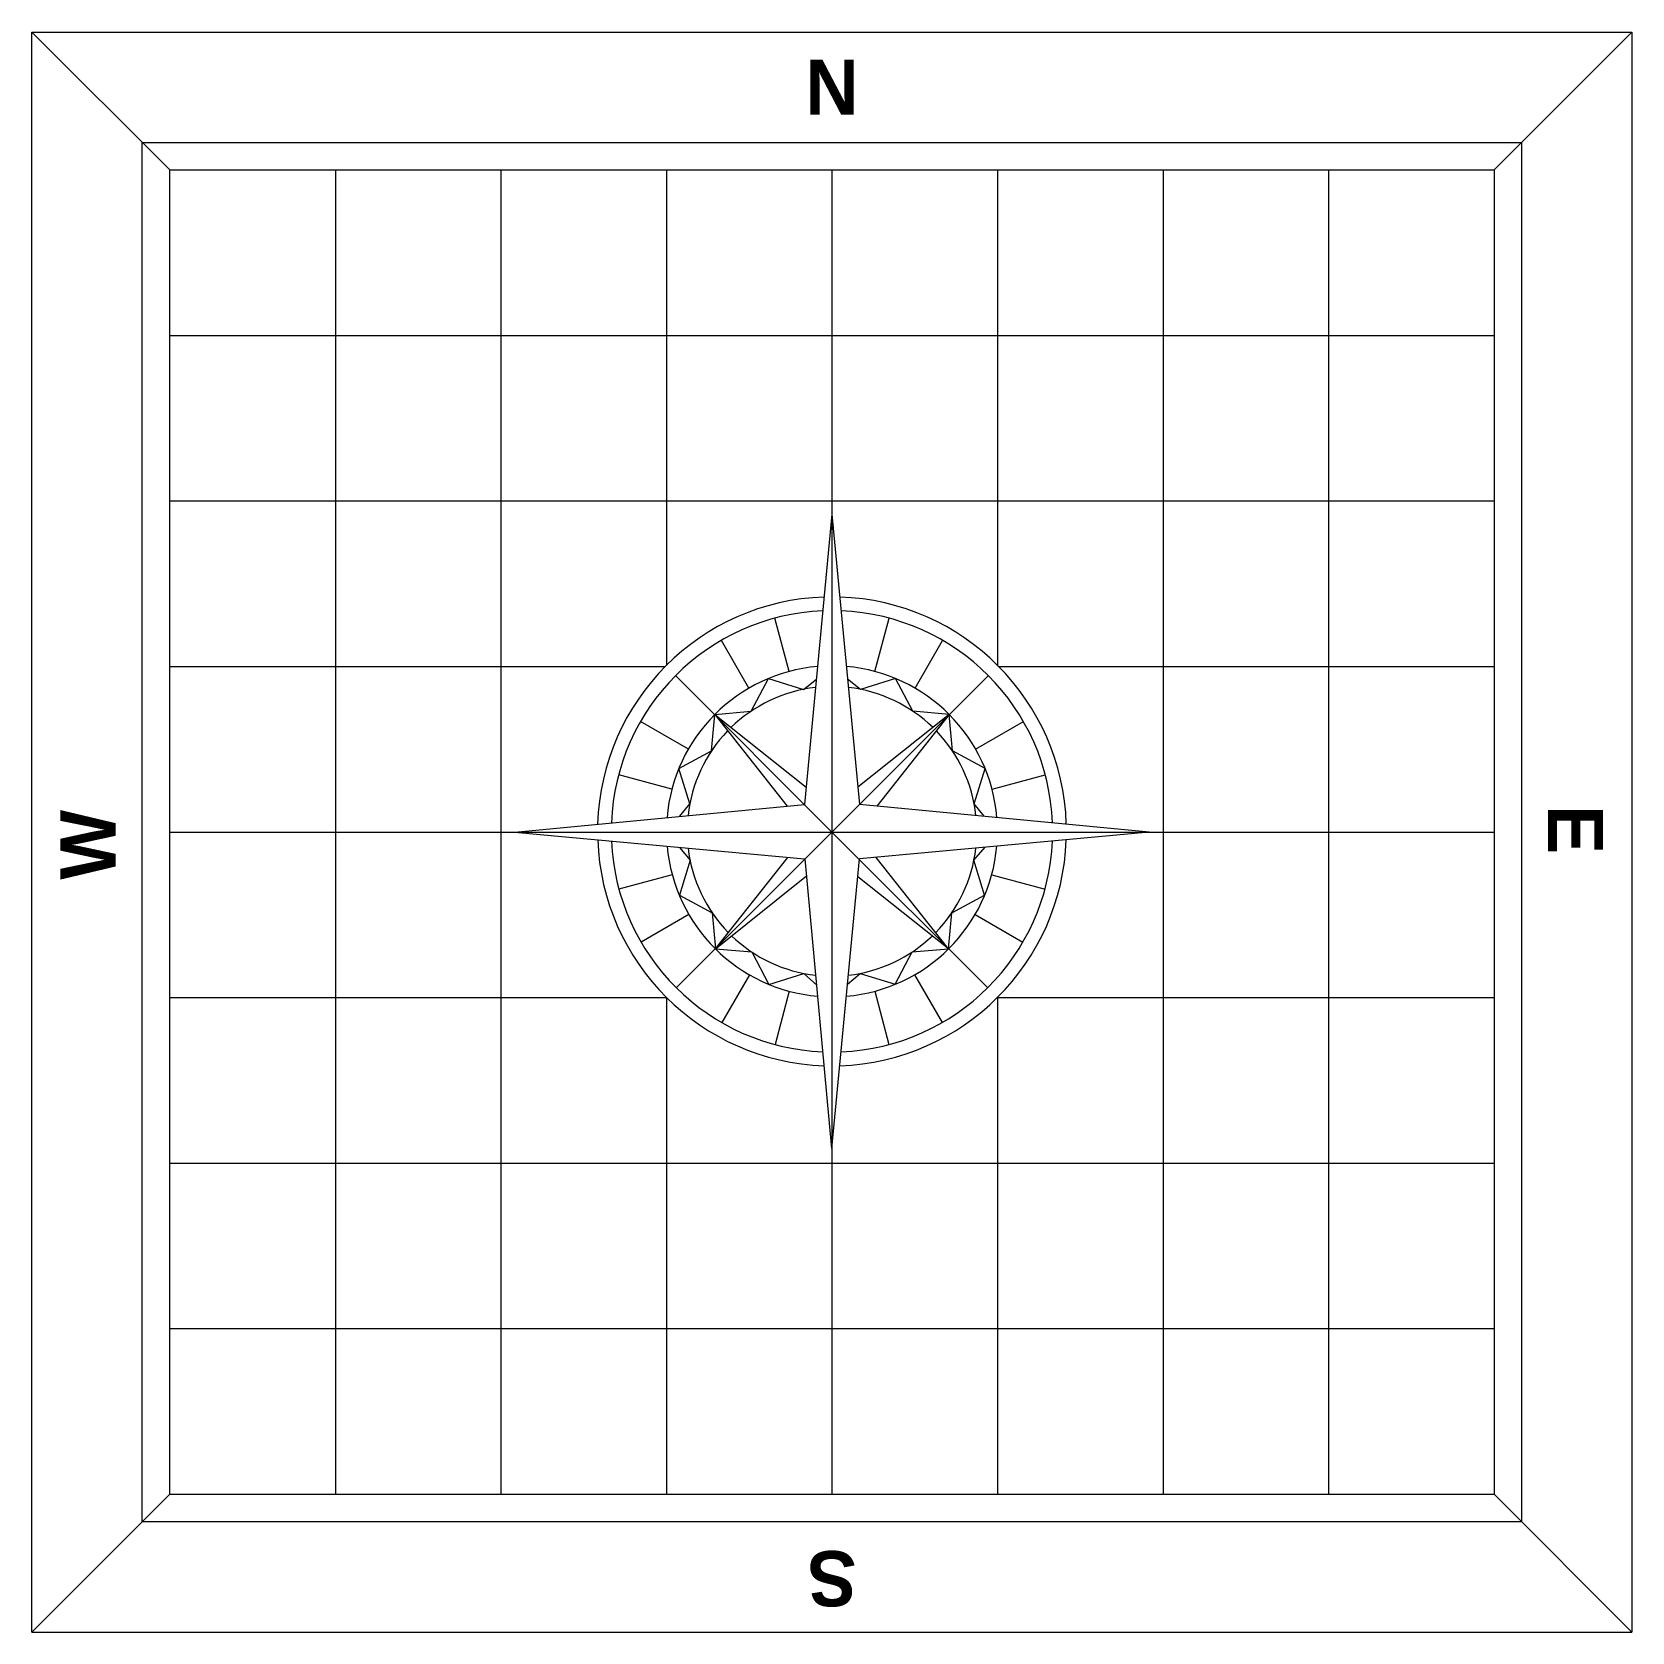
# Model space of a CAD drawing. Header units: inches. Extents: x 112 to 480, y 42 to 410.
import ezdxf

# ---------------------------------------------------------------- set-up
doc = ezdxf.new("R2010")
doc.units = ezdxf.units.IN
doc.header["$MEASUREMENT"] = 0
doc.styles.get("Standard").update_dxf_attribs({"font": 'arial.ttf'})

msp = doc.modelspace()

# ---------------------------------------------------------------- linework, layer by layer
at = {"lineweight": 0}
for p, q in [((112.04, 410.47), (480.34, 410.47)), ((112.04, 42.17), (112.04, 410.47)), ((143.79, 378.72), (112.04, 410.47)), ((448.59, 378.72), (480.34, 410.47)), ((480.34, 410.47), (480.34, 42.17)), ((137.44, 385.07), (454.94, 385.07)), ((137.44, 67.57), (137.44, 385.07)), ((454.94, 385.07), (454.94, 67.57)), ((143.79, 73.92), (143.79, 378.72)), ((143.79, 378.72), (448.59, 378.72)), ((181.89, 378.72), (181.89, 73.92)), ((219.99, 378.72), (219.99, 73.92)), ((258.09, 378.72), (258.09, 264.7)), ((296.19, 378.72), (296.19, 73.92)), ((334.29, 378.72), (334.29, 264.7)), ((372.39, 378.72), (372.39, 73.92)), ((410.49, 378.72), (410.49, 73.92)), ((448.59, 378.72), (448.59, 73.92)), ((143.79, 340.62), (448.59, 340.62)), ((143.79, 302.52), (448.59, 302.52)), ((296.19, 299.49), (289.84, 232.67)), ((296.19, 299.49), (296.19, 153.44)), ((296.19, 299.49), (302.54, 232.67)), ((286.3, 263.26), (283.01, 275.53)), ((306.09, 263.26), (309.38, 275.53)), ((277.08, 259.43), (270.73, 270.43)), ((315.31, 259.43), (321.66, 270.43)), ((143.79, 264.42), (257.82, 264.42)), ((296.19, 226.32), (260.2, 262.32)), ((277.61, 254.13), (281.57, 261.64)), ((281.57, 261.64), (289.66, 259.15)), ((289.66, 259.15), (292.59, 261.51)), ((292.84, 264.42), (292.86, 264.42)), ((296.19, 226.32), (332.19, 262.32)), ((299.53, 264.42), (299.55, 264.42)), ((302.72, 259.15), (299.8, 261.51)), ((310.82, 261.64), (302.72, 259.15)), ((314.78, 254.13), (310.82, 261.64)), ((334.57, 264.42), (448.59, 264.42)), ((269.19, 253.33), (277.61, 254.13)), ((323.2, 253.33), (314.78, 254.13)), ((263.14, 245.41), (252.14, 251.76)), ((268.48, 244.98), (269.19, 253.33)), ((269.19, 253.33), (285.85, 232.29)), ((269.19, 253.33), (290.22, 236.66)), ((269.19, 253.33), (269.19, 253.33)), ((323.2, 253.33), (302.17, 236.66)), ((323.2, 253.33), (306.54, 232.29)), ((323.91, 244.98), (323.2, 253.33)), ((329.25, 245.41), (340.25, 251.76)), ((260.95, 240.92), (268.48, 244.98)), ((331.45, 240.92), (323.91, 244.98)), ((259.36, 236.19), (247.09, 239.48)), ((263.48, 232.83), (260.95, 240.92)), ((328.91, 232.83), (331.45, 240.92)), ((333.03, 236.19), (345.3, 239.48)), ((223.17, 226.32), (289.84, 232.67)), ((261.15, 229.94), (263.48, 232.83)), ((369.22, 226.32), (302.54, 232.67)), ((331.24, 229.94), (328.91, 232.83)), ((143.79, 226.32), (448.59, 226.32)), ((223.17, 226.32), (369.22, 226.32)), ((223.17, 226.32), (289.84, 220.12)), ((296.19, 226.32), (260.35, 190.47)), ((296.19, 226.32), (332.04, 190.47)), ((369.22, 226.32), (302.54, 220.12)), ((261.08, 222.79), (263.54, 219.82)), ((328.85, 219.82), (331.47, 222.81)), ((263.54, 219.82), (261.06, 211.77)), ((269.34, 199.46), (286.06, 220.47)), ((296.19, 153.44), (289.99, 220.12)), ((296.19, 153.44), (302.54, 220.12)), ((323.05, 199.46), (306.33, 220.47)), ((331.33, 211.77), (328.85, 219.82)), ((259.43, 216.47), (247.16, 213.18)), ((269.34, 199.46), (290.36, 216.21)), ((323.05, 199.46), (302.15, 216)), ((332.96, 216.47), (345.23, 213.18)), ((261.06, 211.77), (268.62, 207.75)), ((323.77, 207.75), (331.33, 211.77)), ((263.26, 207.31), (252.26, 200.96)), ((268.62, 207.75), (269.34, 199.46)), ((323.05, 199.46), (323.77, 207.75)), ((329.13, 207.31), (340.12, 200.96)), ((269.34, 199.46), (277.75, 198.71)), ((314.64, 198.71), (323.05, 199.46)), ((277.75, 198.71), (281.67, 191.25)), ((310.72, 191.26), (314.64, 198.71)), ((277.21, 193.44), (270.86, 182.44)), ((281.67, 191.25), (289.72, 193.77)), ((289.72, 193.77), (292.7, 191.04)), ((299.8, 191.26), (302.67, 193.78)), ((302.67, 193.78), (310.72, 191.26)), ((315.18, 193.44), (321.53, 182.44)), ((143.79, 188.22), (258.11, 188.22)), ((258.09, 188.24), (258.09, 73.92)), ((286.37, 189.66), (283.08, 177.39)), ((306.02, 189.66), (309.31, 177.39)), ((334.28, 188.22), (448.59, 188.22)), ((334.29, 188.24), (334.29, 73.92)), ((143.79, 150.12), (448.59, 150.12)), ((143.79, 112.02), (448.59, 112.02)), ((143.79, 73.92), (112.04, 42.17)), ((143.79, 73.92), (448.59, 73.92)), ((448.59, 73.92), (480.34, 42.17)), ((137.44, 67.57), (454.94, 67.57)), ((112.04, 42.17), (480.34, 42.17))]:
    msp.add_line(p, q, dxfattribs=at)
for radius, start, end in [(53.97, 91.9251, 178.2281), (53.97, 1.7719, 88.0749), (50.8, 92.3875, 177.7747), (50.8, 2.2253, 87.6125), (38.1, 95.0182, 175.1954), (38.1, 4.8046, 84.9818), (33.34, 96.5312, 134.2304), (33.34, 45.7696, 83.4688), (33.34, 136.1293, 173.7124), (33.34, 6.2876, 43.8707), (53.97, 182.0417, 268.1157), (50.8, 182.5043, 267.6631), (38.1, 185.1361, 265.0888), (33.34, 186.6497, 224.2504), (53.97, 271.9294, 357.9583), (50.8, 272.3928, 357.4957), (38.1, 275.0295, 354.8639), (33.34, 315.7496, 353.3503), (33.34, 226.1067, 263.6087), (33.34, 276.5459, 313.866)]:
    msp.add_arc((296.19, 226.47), radius, start, end, dxfattribs=at)

# ---------------------------------------------------------------- texts
at = {"lineweight": 0, "insert": (296.19, 397.77), "char_height": 12.7, "attachment_point": 5}
msp.add_mtext_dynamic_manual_height_columns('{\\fViner Hand ITC|b1|i0|c0|p66;N}', width=14.5, gutter_width=1, heights=[0], dxfattribs=at)
at = {"lineweight": 0, "char_height": 12.7, "attachment_point": 5}
for s, insert, rotation in [('{\\fViner Hand ITC|b1|i0|c0|p66;W}', (124.95, 223.37), 90), ('{\\fViner Hand ITC|b1|i0|c0|p66;E}', (467.35, 226.88), 270), ('{\\fViner Hand ITC|b1|i0|c0|p66;S}', (296.19, 54.53), 180)]:
    msp.add_mtext_dynamic_manual_height_columns(s, width=14.5, gutter_width=1, heights=[0], dxfattribs=dict(at, insert=insert, rotation=rotation))

doc.saveas('drawing.dxf')
